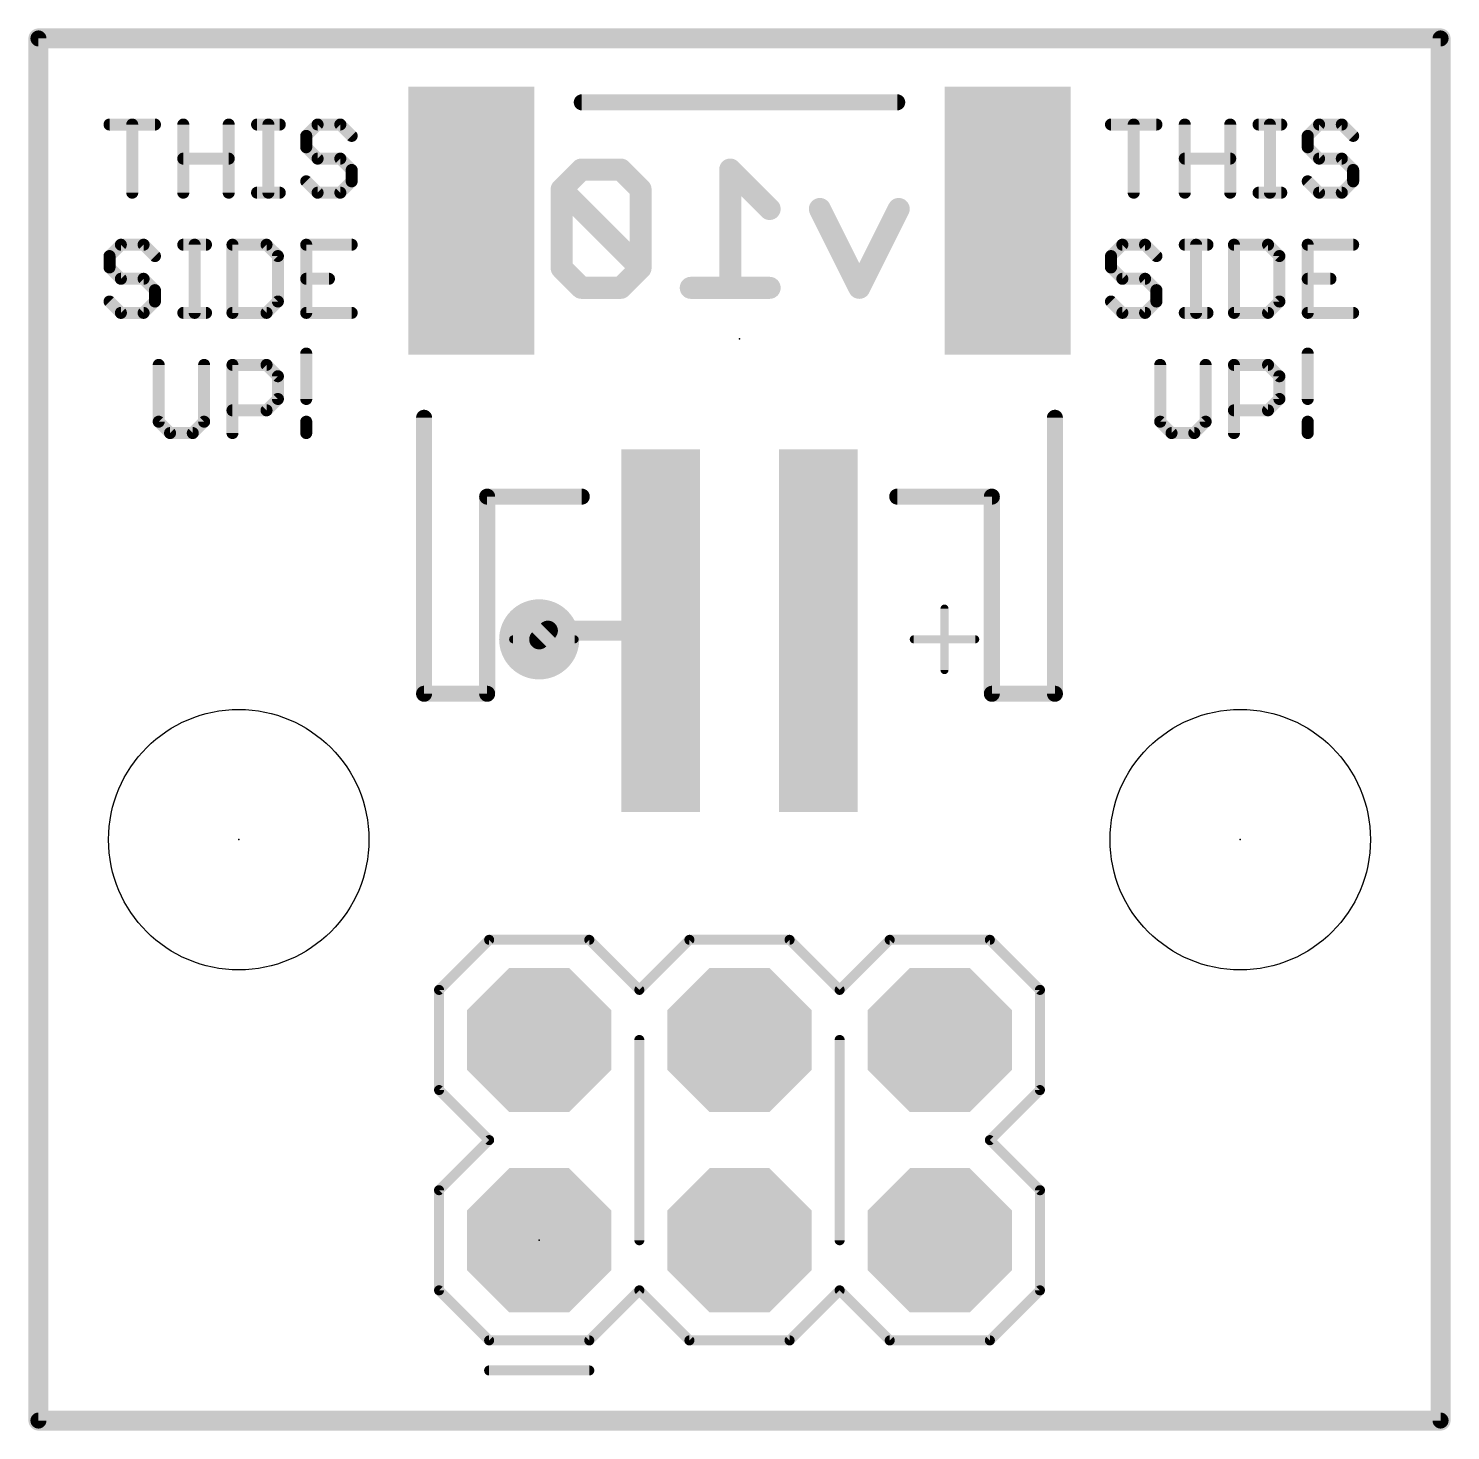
# Model space of a CAD drawing. Extents: x -66 to 17.9, y -10.2 to 50.9.
# Drawn here: x -0.13 to 17.91, y 33.15 to 50.93 of the extents above; entities that cross this region are included whole.
import ezdxf

# ---------------------------------------------------------------- set-up
doc = ezdxf.new("R2010")
doc.units = 0
for name, color, linetype in [('1', 12, 'CONTINUOUS'), ('16', 132, 'CONTINUOUS'), ('17', 110, 'CONTINUOUS'), ('18', 110, 'CONTINUOUS'), ('20', 53, 'CONTINUOUS'), ('21', 41, 'CONTINUOUS'), ('23', 53, 'CONTINUOUS'), ('51', 53, 'CONTINUOUS')]:
    doc.layers.add(name, color=color, linetype=linetype)

# ---------------------------------------------------------------- blocks, each defined once
blk = doc.blocks.new('OCTAGONP')
at = {"const_width": 0.5}
blk.add_lwpolyline([(-0.25, -0.1036), (-0.25, 0.1036), (-0.1036, 0.25), (0.1036, 0.25), (0.25, 0.1036), (0.25, -0.1036), (0.1036, -0.25), (-0.1036, -0.25), (-0.25, -0.1036), (-0.25, 0.1036)], dxfattribs=at)
blk = doc.blocks.new('RECT')
blk.add_solid([(-0.5, -0.5), (0.5, -0.5), (-0.5, 0.5), (0.5, 0.5)])
blk = doc.blocks.new('ROUNDV')
at = {"const_width": 0.5}
blk.add_lwpolyline([(0, -0.25, 1), (0, 0.25, 1), (0, -0.25)], format="xyb", dxfattribs=at)

msp = doc.modelspace()

# ---------------------------------------------------------------- linework, layer by layer
at = {"layer": '1', "const_width": 0.254}
for points in [[(0, 50.8), (17.78, 50.8)], [(0, 33.274), (0, 50.8)], [(17.78, 50.8), (17.78, 33.274)], [(6.46, 43.29), (6.35, 43.18)], [(7.89, 43.29), (6.46, 43.29)], [(17.78, 33.274), (0, 33.274)]]:
    msp.add_lwpolyline(points, dxfattribs=at)
at = {"layer": '1', "const_width": 0.127}
for points in [[(0, 50.8635, 1), (0, 50.7365)], [(0.0635, 50.8, 1), (-0.0635, 50.8)], [(17.8435, 50.8, 1), (17.7165, 50.8)], [(17.78, 50.7365, 1), (17.78, 50.8635)], [(6.3051, 43.2249, 1), (6.3949, 43.1351)], [(6.46, 43.3535, 1), (6.46, 43.2265)], [(6.5049, 43.2451, 1), (6.4151, 43.3349)], [(7.89, 43.2265, 1), (7.89, 43.3535)], [(0, 33.3375, 1), (0, 33.2105)], [(17.78, 33.2105, 1), (17.78, 33.3375)], [(-0.0635, 33.274, 1), (0.0635, 33.274)], [(17.7165, 33.274, 1), (17.8435, 33.274)]]:
    msp.add_lwpolyline(points, format="xyb", dxfattribs=at)
at = {"layer": '16'}
for points, const_width in [([(0, 50.8), (17.78, 50.8)], 0.254), ([(0, 33.274), (0, 50.8)], 0.254), ([(17.78, 50.8), (17.78, 33.274)], 0.254), ([(6.885, 49.1376), (6.6351, 48.8876)], 0.2794), ([(7.385, 49.1376), (6.885, 49.1376)], 0.2794), ([(7.635, 48.8876), (7.385, 49.1376)], 0.2794), ([(9.2721, 48.6376), (8.7722, 49.1376)], 0.2794), ([(8.7722, 49.1376), (8.7722, 47.6377)], 0.2794), ([(6.6351, 48.8876), (6.6351, 47.8877)], 0.2794), ([(7.635, 47.8877), (6.6351, 48.8876)], 0.2794), ([(7.635, 47.8877), (7.635, 48.8876)], 0.2794), ([(10.4093, 47.6377), (9.9094, 48.6376)], 0.2794), ([(10.9093, 48.6376), (10.4093, 47.6377)], 0.2794), ([(6.6351, 47.8877), (6.885, 47.6377)], 0.2794), ([(7.385, 47.6377), (7.635, 47.8877)], 0.2794), ([(6.885, 47.6377), (7.385, 47.6377)], 0.2794), ([(9.2721, 47.6377), (8.2722, 47.6377)], 0.2794), ([(17.78, 33.274), (0, 33.274)], 0.254)]:
    msp.add_lwpolyline(points, dxfattribs=dict(at, const_width=const_width))
for points, const_width in [([(0, 50.8635, 1), (0, 50.7365)], 0.127), ([(0.0635, 50.8, 1), (-0.0635, 50.8)], 0.127), ([(17.8435, 50.8, 1), (17.7165, 50.8)], 0.127), ([(17.78, 50.7365, 1), (17.78, 50.8635)], 0.127), ([(6.885, 49.2074, 1), (6.885, 49.0677)], 0.1397), ([(6.9344, 49.0882, 1), (6.8357, 49.187)], 0.1397), ([(7.4344, 49.187, 1), (7.3356, 49.0882)], 0.1397), ([(7.385, 49.0677, 1), (7.385, 49.2074)], 0.1397), ([(8.842, 49.1376, 1), (8.7023, 49.1376)], 0.1397), ([(8.8216, 49.187, 1), (8.7228, 49.0882)], 0.1397), ([(6.7049, 48.8876, 1), (6.5652, 48.8876)], 0.1397), ([(6.6845, 48.937, 1), (6.5857, 48.8382)], 0.1397), ([(6.5857, 48.937, 1), (6.6845, 48.8382)], 0.1397), ([(7.7048, 48.8876, 1), (7.5651, 48.8876)], 0.1397), ([(7.5856, 48.8382, 1), (7.6844, 48.937)], 0.1397), ([(9.2228, 48.5882, 1), (9.3215, 48.687)], 0.1397), ([(9.9719, 48.6689, 1), (9.8469, 48.6064)], 0.1397), ([(10.9718, 48.6064, 1), (10.8468, 48.6689)], 0.1397), ([(6.6845, 47.9371, 1), (6.5857, 47.8383)], 0.1397), ([(7.5856, 47.8383, 1), (7.6844, 47.9371)], 0.1397), ([(7.6844, 47.8383, 1), (7.5856, 47.9371)], 0.1397), ([(6.5652, 47.8877, 1), (6.7049, 47.8877)], 0.1397), ([(7.5651, 47.8877, 1), (7.7048, 47.8877)], 0.1397), ([(6.885, 47.7076, 1), (6.885, 47.5678)], 0.1397), ([(6.8357, 47.5883, 1), (6.9344, 47.6871)], 0.1397), ([(7.3356, 47.6871, 1), (7.4344, 47.5883)], 0.1397), ([(7.385, 47.5678, 1), (7.385, 47.7076)], 0.1397), ([(8.2722, 47.7076, 1), (8.2722, 47.5678)], 0.1397), ([(8.7023, 47.6377, 1), (8.842, 47.6377)], 0.1397), ([(9.2721, 47.5678, 1), (9.2721, 47.7076)], 0.1397), ([(10.3469, 47.6689, 1), (10.4718, 47.6065)], 0.1397), ([(10.3469, 47.6065, 1), (10.4718, 47.6689)], 0.1397), ([(0, 33.3375, 1), (0, 33.2105)], 0.127), ([(17.78, 33.2105, 1), (17.78, 33.3375)], 0.127), ([(-0.0635, 33.274, 1), (0.0635, 33.274)], 0.127), ([(17.7165, 33.274, 1), (17.8435, 33.274)], 0.127)]:
    msp.add_lwpolyline(points, format="xyb", dxfattribs=dict(at, const_width=const_width))
at = {"layer": '20', "const_width": 0.2032}
for points in [[(17.78, 50.8), (0, 50.8)], [(0, 50.8), (0, 33.274)], [(17.78, 50.8), (17.78, 33.274)], [(0, 33.274), (17.78, 33.274)]]:
    msp.add_lwpolyline(points, dxfattribs=at)
at = {"layer": '20', "const_width": 0.1016}
for points in [[(0, 50.8508, 1), (0, 50.7492)], [(0.0508, 50.8, 1), (-0.0508, 50.8)], [(17.8308, 50.8, 1), (17.7292, 50.8)], [(17.78, 50.7492, 1), (17.78, 50.8508)], [(0, 33.3248, 1), (0, 33.2232)], [(17.78, 33.2232, 1), (17.78, 33.3248)], [(-0.0508, 33.274, 1), (0.0508, 33.274)], [(17.7292, 33.274, 1), (17.8308, 33.274)]]:
    msp.add_lwpolyline(points, format="xyb", dxfattribs=at)
at = {"layer": '20'}
for centre in [(2.54, 40.64), (15.24, 40.64)]:
    msp.add_circle(centre, 1.651, dxfattribs=at)
at = {"layer": '21'}
for points, const_width in [([(10.89, 49.99), (6.89, 49.99)], 0.2032), ([(0.9011, 49.7085), (1.4773, 49.7085)], 0.1524), ([(1.1892, 48.8442), (1.1892, 49.7085)], 0.1524), ([(1.8366, 48.8442), (1.8366, 49.7085)], 0.1524), ([(2.4128, 49.7085), (2.4128, 48.8442)], 0.1524), ([(2.7721, 49.7085), (3.0602, 49.7085)], 0.1524), ([(2.9162, 48.8442), (2.9162, 49.7085)], 0.1524), ([(3.5399, 49.7085), (3.3958, 49.5645)], 0.1524), ([(3.828, 49.7085), (3.5399, 49.7085)], 0.1524), ([(3.972, 49.5645), (3.828, 49.7085)], 0.1524), ([(13.6011, 49.7085), (14.1773, 49.7085)], 0.1524), ([(13.8892, 48.8442), (13.8892, 49.7085)], 0.1524), ([(14.5366, 48.8442), (14.5366, 49.7085)], 0.1524), ([(15.1128, 49.7085), (15.1128, 48.8442)], 0.1524), ([(15.4721, 49.7085), (15.7602, 49.7085)], 0.1524), ([(15.6162, 48.8442), (15.6162, 49.7085)], 0.1524), ([(16.2399, 49.7085), (16.0958, 49.5645)], 0.1524), ([(16.528, 49.7085), (16.2399, 49.7085)], 0.1524), ([(16.672, 49.5645), (16.528, 49.7085)], 0.1524), ([(3.3958, 49.5645), (3.3958, 49.4204)], 0.1524), ([(16.0958, 49.5645), (16.0958, 49.4204)], 0.1524), ([(3.3958, 49.4204), (3.5399, 49.2764)], 0.1524), ([(16.0958, 49.4204), (16.2399, 49.2764)], 0.1524), ([(1.8366, 49.2764), (2.4128, 49.2764)], 0.1524), ([(3.5399, 49.2764), (3.828, 49.2764)], 0.1524), ([(3.828, 49.2764), (3.972, 49.1323)], 0.1524), ([(14.5366, 49.2764), (15.1128, 49.2764)], 0.1524), ([(16.2399, 49.2764), (16.528, 49.2764)], 0.1524), ([(16.528, 49.2764), (16.672, 49.1323)], 0.1524), ([(3.5399, 48.8442), (3.3958, 48.9883)], 0.1524), ([(3.972, 48.9883), (3.828, 48.8442)], 0.1524), ([(3.972, 49.1323), (3.972, 48.9883)], 0.1524), ([(16.2399, 48.8442), (16.0958, 48.9883)], 0.1524), ([(16.672, 48.9883), (16.528, 48.8442)], 0.1524), ([(16.672, 49.1323), (16.672, 48.9883)], 0.1524), ([(2.7721, 48.8442), (3.0602, 48.8442)], 0.1524), ([(3.828, 48.8442), (3.5399, 48.8442)], 0.1524), ([(15.4721, 48.8442), (15.7602, 48.8442)], 0.1524), ([(16.528, 48.8442), (16.2399, 48.8442)], 0.1524), ([(1.0451, 48.1845), (0.9011, 48.0405)], 0.1524), ([(1.3333, 48.1845), (1.0451, 48.1845)], 0.1524), ([(1.4773, 48.0405), (1.3333, 48.1845)], 0.1524), ([(1.8366, 48.1845), (2.1247, 48.1845)], 0.1524), ([(1.9807, 47.3202), (1.9807, 48.1845)], 0.1524), ([(2.4603, 48.1845), (2.4603, 47.3202)], 0.1524), ([(2.8924, 48.1845), (2.4603, 48.1845)], 0.1524), ([(3.0365, 48.0405), (2.8924, 48.1845)], 0.1524), ([(3.972, 48.1845), (3.3958, 48.1845)], 0.1524), ([(3.3958, 48.1845), (3.3958, 47.3202)], 0.1524), ([(13.7451, 48.1845), (13.6011, 48.0405)], 0.1524), ([(14.0333, 48.1845), (13.7451, 48.1845)], 0.1524), ([(14.1773, 48.0405), (14.0333, 48.1845)], 0.1524), ([(14.5366, 48.1845), (14.8247, 48.1845)], 0.1524), ([(14.6807, 47.3202), (14.6807, 48.1845)], 0.1524), ([(15.1603, 48.1845), (15.1603, 47.3202)], 0.1524), ([(15.5924, 48.1845), (15.1603, 48.1845)], 0.1524), ([(15.7365, 48.0405), (15.5924, 48.1845)], 0.1524), ([(16.672, 48.1845), (16.0958, 48.1845)], 0.1524), ([(16.0958, 48.1845), (16.0958, 47.3202)], 0.1524), ([(0.9011, 48.0405), (0.9011, 47.8964)], 0.1524), ([(0.9011, 47.8964), (1.0451, 47.7524)], 0.1524), ([(3.0365, 47.4643), (3.0365, 48.0405)], 0.1524), ([(13.6011, 48.0405), (13.6011, 47.8964)], 0.1524), ([(13.6011, 47.8964), (13.7451, 47.7524)], 0.1524), ([(15.7365, 47.4643), (15.7365, 48.0405)], 0.1524), ([(1.0451, 47.7524), (1.3333, 47.7524)], 0.1524), ([(1.3333, 47.7524), (1.4773, 47.6083)], 0.1524), ([(3.3958, 47.7524), (3.6839, 47.7524)], 0.1524), ([(13.7451, 47.7524), (14.0333, 47.7524)], 0.1524), ([(14.0333, 47.7524), (14.1773, 47.6083)], 0.1524), ([(16.0958, 47.7524), (16.3839, 47.7524)], 0.1524), ([(1.4773, 47.6083), (1.4773, 47.4643)], 0.1524), ([(14.1773, 47.6083), (14.1773, 47.4643)], 0.1524), ([(1.0451, 47.3202), (0.9011, 47.4643)], 0.1524), ([(1.4773, 47.4643), (1.3333, 47.3202)], 0.1524), ([(2.8924, 47.3202), (3.0365, 47.4643)], 0.1524), ([(13.7451, 47.3202), (13.6011, 47.4643)], 0.1524), ([(14.1773, 47.4643), (14.0333, 47.3202)], 0.1524), ([(15.5924, 47.3202), (15.7365, 47.4643)], 0.1524), ([(1.3333, 47.3202), (1.0451, 47.3202)], 0.1524), ([(1.8366, 47.3202), (2.1247, 47.3202)], 0.1524), ([(2.4603, 47.3202), (2.8924, 47.3202)], 0.1524), ([(3.3958, 47.3202), (3.972, 47.3202)], 0.1524), ([(14.0333, 47.3202), (13.7451, 47.3202)], 0.1524), ([(14.5366, 47.3202), (14.8247, 47.3202)], 0.1524), ([(15.1603, 47.3202), (15.5924, 47.3202)], 0.1524), ([(16.0958, 47.3202), (16.672, 47.3202)], 0.1524), ([(1.5248, 46.6605), (1.5248, 45.9403)], 0.1524), ([(2.101, 45.9403), (2.101, 46.6605)], 0.1524), ([(2.4603, 45.7962), (2.4603, 46.6605)], 0.1524), ([(2.4603, 46.6605), (2.8924, 46.6605)], 0.1524), ([(2.8924, 46.6605), (3.0365, 46.5165)], 0.1524), ([(3.3958, 46.8046), (3.3958, 46.2284)], 0.1524), ([(14.2248, 46.6605), (14.2248, 45.9403)], 0.1524), ([(14.801, 45.9403), (14.801, 46.6605)], 0.1524), ([(15.1603, 45.7962), (15.1603, 46.6605)], 0.1524), ([(15.1603, 46.6605), (15.5924, 46.6605)], 0.1524), ([(15.5924, 46.6605), (15.7365, 46.5165)], 0.1524), ([(16.0958, 46.8046), (16.0958, 46.2284)], 0.1524), ([(3.0365, 46.5165), (3.0365, 46.2284)], 0.1524), ([(15.7365, 46.5165), (15.7365, 46.2284)], 0.1524), ([(3.0365, 46.2284), (2.8924, 46.0843)], 0.1524), ([(15.7365, 46.2284), (15.5924, 46.0843)], 0.1524), ([(1.5248, 45.9403), (1.6688, 45.7962)], 0.1524), ([(1.9569, 45.7962), (2.101, 45.9403)], 0.1524), ([(2.8924, 46.0843), (2.4603, 46.0843)], 0.1524), ([(3.3958, 45.9403), (3.3958, 45.7962)], 0.1524), ([(4.89, 45.99), (4.89, 42.49)], 0.2032), ([(12.89, 42.49), (12.89, 45.99)], 0.2032), ([(14.2248, 45.9403), (14.3688, 45.7962)], 0.1524), ([(14.6569, 45.7962), (14.801, 45.9403)], 0.1524), ([(15.5924, 46.0843), (15.1603, 46.0843)], 0.1524), ([(16.0958, 45.9403), (16.0958, 45.7962)], 0.1524), ([(1.6688, 45.7962), (1.9569, 45.7962)], 0.1524), ([(14.3688, 45.7962), (14.6569, 45.7962)], 0.1524), ([(5.69, 42.49), (5.69, 44.99)], 0.2032), ([(5.69, 44.99), (6.89, 44.99)], 0.2032), ([(10.89, 44.99), (12.09, 44.99)], 0.2032), ([(12.09, 44.99), (12.09, 42.49)], 0.2032), ([(4.89, 42.49), (5.69, 42.49)], 0.2032), ([(12.09, 42.49), (12.89, 42.49)], 0.2032), ([(5.08, 38.735), (5.715, 39.37)], 0.127), ([(5.715, 39.37), (6.985, 39.37)], 0.127), ([(6.985, 39.37), (7.62, 38.735)], 0.127), ([(7.62, 38.735), (8.255, 39.37)], 0.127), ([(8.255, 39.37), (9.525, 39.37)], 0.127), ([(9.525, 39.37), (10.16, 38.735)], 0.127), ([(10.16, 38.735), (10.795, 39.37)], 0.127), ([(10.795, 39.37), (12.065, 39.37)], 0.127), ([(12.065, 39.37), (12.7, 38.735)], 0.127), ([(5.08, 37.465), (5.08, 38.735)], 0.127), ([(12.7, 38.735), (12.7, 37.465)], 0.127), ([(7.62, 38.1), (7.62, 35.56)], 0.127), ([(10.16, 38.1), (10.16, 35.56)], 0.127), ([(5.715, 36.83), (5.08, 37.465)], 0.127), ([(12.7, 37.465), (12.065, 36.83)], 0.127), ([(5.08, 36.195), (5.715, 36.83)], 0.127), ([(12.065, 36.83), (12.7, 36.195)], 0.127), ([(5.08, 34.925), (5.08, 36.195)], 0.127), ([(12.7, 36.195), (12.7, 34.925)], 0.127), ([(5.715, 34.29), (5.08, 34.925)], 0.127), ([(7.62, 34.925), (6.985, 34.29)], 0.127), ([(8.255, 34.29), (7.62, 34.925)], 0.127), ([(10.16, 34.925), (9.525, 34.29)], 0.127), ([(10.795, 34.29), (10.16, 34.925)], 0.127), ([(12.7, 34.925), (12.065, 34.29)], 0.127), ([(6.985, 34.29), (5.715, 34.29)], 0.127), ([(9.525, 34.29), (8.255, 34.29)], 0.127), ([(12.065, 34.29), (10.795, 34.29)], 0.127), ([(5.715, 33.909), (6.985, 33.909)], 0.127)]:
    msp.add_lwpolyline(points, dxfattribs=dict(at, const_width=const_width))
for points, const_width in [([(6.89, 50.0408, 1), (6.89, 49.9392)], 0.1016), ([(10.89, 49.9392, 1), (10.89, 50.0408)], 0.1016), ([(0.9011, 49.7466, 1), (0.9011, 49.6704)], 0.0762), ([(1.2273, 49.7085, 1), (1.1511, 49.7085)], 0.0762), ([(1.4773, 49.6704, 1), (1.4773, 49.7466)], 0.0762), ([(1.8747, 49.7085, 1), (1.7985, 49.7085)], 0.0762), ([(2.4509, 49.7085, 1), (2.3747, 49.7085)], 0.0762), ([(2.7721, 49.7466, 1), (2.7721, 49.6704)], 0.0762), ([(2.9543, 49.7085, 1), (2.8781, 49.7085)], 0.0762), ([(3.0602, 49.6704, 1), (3.0602, 49.7466)], 0.0762), ([(3.5399, 49.7466, 1), (3.5399, 49.6704)], 0.0762), ([(3.5668, 49.6816, 1), (3.5129, 49.7355)], 0.0762), ([(3.8549, 49.7355, 1), (3.801, 49.6816)], 0.0762), ([(3.828, 49.6704, 1), (3.828, 49.7466)], 0.0762), ([(13.6011, 49.7466, 1), (13.6011, 49.6704)], 0.0762), ([(13.9273, 49.7085, 1), (13.8511, 49.7085)], 0.0762), ([(14.1773, 49.6704, 1), (14.1773, 49.7466)], 0.0762), ([(14.5747, 49.7085, 1), (14.4985, 49.7085)], 0.0762), ([(15.1509, 49.7085, 1), (15.0747, 49.7085)], 0.0762), ([(15.4721, 49.7466, 1), (15.4721, 49.6704)], 0.0762), ([(15.6543, 49.7085, 1), (15.5781, 49.7085)], 0.0762), ([(15.7602, 49.6704, 1), (15.7602, 49.7466)], 0.0762), ([(16.2399, 49.7466, 1), (16.2399, 49.6704)], 0.0762), ([(16.2668, 49.6816, 1), (16.2129, 49.7355)], 0.0762), ([(16.5549, 49.7355, 1), (16.501, 49.6816)], 0.0762), ([(16.528, 49.6704, 1), (16.528, 49.7466)], 0.0762), ([(3.4339, 49.5645, 1), (3.3577, 49.5645)], 0.0762), ([(3.3689, 49.5914, 1), (3.4227, 49.5375)], 0.0762), ([(3.9451, 49.5375, 1), (3.999, 49.5914)], 0.0762), ([(16.1339, 49.5645, 1), (16.0577, 49.5645)], 0.0762), ([(16.0689, 49.5914, 1), (16.1227, 49.5375)], 0.0762), ([(16.6451, 49.5375, 1), (16.699, 49.5914)], 0.0762), ([(3.4227, 49.4474, 1), (3.3689, 49.3935)], 0.0762), ([(3.3577, 49.4204, 1), (3.4339, 49.4204)], 0.0762), ([(16.1227, 49.4474, 1), (16.0689, 49.3935)], 0.0762), ([(16.0577, 49.4204, 1), (16.1339, 49.4204)], 0.0762), ([(1.8366, 49.3145, 1), (1.8366, 49.2383)], 0.0762), ([(2.4128, 49.2383, 1), (2.4128, 49.3145)], 0.0762), ([(3.5399, 49.3145, 1), (3.5399, 49.2383)], 0.0762), ([(3.5129, 49.2494, 1), (3.5668, 49.3033)], 0.0762), ([(3.8549, 49.3033, 1), (3.801, 49.2494)], 0.0762), ([(3.828, 49.2383, 1), (3.828, 49.3145)], 0.0762), ([(14.5366, 49.3145, 1), (14.5366, 49.2383)], 0.0762), ([(15.1128, 49.2383, 1), (15.1128, 49.3145)], 0.0762), ([(16.2399, 49.3145, 1), (16.2399, 49.2383)], 0.0762), ([(16.2129, 49.2494, 1), (16.2668, 49.3033)], 0.0762), ([(16.5549, 49.3033, 1), (16.501, 49.2494)], 0.0762), ([(16.528, 49.2383, 1), (16.528, 49.3145)], 0.0762), ([(3.4227, 49.0152, 1), (3.3689, 48.9613)], 0.0762), ([(4.0101, 49.1323, 1), (3.9339, 49.1323)], 0.0762), ([(3.9451, 49.1054, 1), (3.999, 49.1593)], 0.0762), ([(3.999, 48.9613, 1), (3.9451, 49.0152)], 0.0762), ([(16.1227, 49.0152, 1), (16.0689, 48.9613)], 0.0762), ([(16.7101, 49.1323, 1), (16.6339, 49.1323)], 0.0762), ([(16.6451, 49.1054, 1), (16.699, 49.1593)], 0.0762), ([(16.699, 48.9613, 1), (16.6451, 49.0152)], 0.0762), ([(1.1511, 48.8442, 1), (1.2273, 48.8442)], 0.0762), ([(1.7985, 48.8442, 1), (1.8747, 48.8442)], 0.0762), ([(2.3747, 48.8442, 1), (2.4509, 48.8442)], 0.0762), ([(2.7721, 48.8823, 1), (2.7721, 48.8061)], 0.0762), ([(2.8781, 48.8442, 1), (2.9543, 48.8442)], 0.0762), ([(3.0602, 48.8061, 1), (3.0602, 48.8823)], 0.0762), ([(3.5399, 48.8823, 1), (3.5399, 48.8061)], 0.0762), ([(3.5129, 48.8173, 1), (3.5668, 48.8711)], 0.0762), ([(3.801, 48.8711, 1), (3.8549, 48.8173)], 0.0762), ([(3.828, 48.8061, 1), (3.828, 48.8823)], 0.0762), ([(3.9339, 48.9883, 1), (4.0101, 48.9883)], 0.0762), ([(13.8511, 48.8442, 1), (13.9273, 48.8442)], 0.0762), ([(14.4985, 48.8442, 1), (14.5747, 48.8442)], 0.0762), ([(15.0747, 48.8442, 1), (15.1509, 48.8442)], 0.0762), ([(15.4721, 48.8823, 1), (15.4721, 48.8061)], 0.0762), ([(15.5781, 48.8442, 1), (15.6543, 48.8442)], 0.0762), ([(15.7602, 48.8061, 1), (15.7602, 48.8823)], 0.0762), ([(16.2399, 48.8823, 1), (16.2399, 48.8061)], 0.0762), ([(16.2129, 48.8173, 1), (16.2668, 48.8711)], 0.0762), ([(16.501, 48.8711, 1), (16.5549, 48.8173)], 0.0762), ([(16.528, 48.8061, 1), (16.528, 48.8823)], 0.0762), ([(16.6339, 48.9883, 1), (16.7101, 48.9883)], 0.0762), ([(1.0451, 48.2226, 1), (1.0451, 48.1464)], 0.0762), ([(1.0721, 48.1576, 1), (1.0182, 48.2115)], 0.0762), ([(1.3602, 48.2115, 1), (1.3063, 48.1576)], 0.0762), ([(1.3333, 48.1464, 1), (1.3333, 48.2226)], 0.0762), ([(1.8366, 48.2226, 1), (1.8366, 48.1464)], 0.0762), ([(2.0188, 48.1845, 1), (1.9426, 48.1845)], 0.0762), ([(2.1247, 48.1464, 1), (2.1247, 48.2226)], 0.0762), ([(2.4984, 48.1845, 1), (2.4222, 48.1845)], 0.0762), ([(2.4603, 48.2226, 1), (2.4603, 48.1464)], 0.0762), ([(2.9194, 48.2115, 1), (2.8655, 48.1576)], 0.0762), ([(2.8924, 48.1464, 1), (2.8924, 48.2226)], 0.0762), ([(3.3958, 48.2226, 1), (3.3958, 48.1464)], 0.0762), ([(3.4339, 48.1845, 1), (3.3577, 48.1845)], 0.0762), ([(3.972, 48.1464, 1), (3.972, 48.2226)], 0.0762), ([(13.7451, 48.2226, 1), (13.7451, 48.1464)], 0.0762), ([(13.7721, 48.1576, 1), (13.7182, 48.2115)], 0.0762), ([(14.0602, 48.2115, 1), (14.0063, 48.1576)], 0.0762), ([(14.0333, 48.1464, 1), (14.0333, 48.2226)], 0.0762), ([(14.5366, 48.2226, 1), (14.5366, 48.1464)], 0.0762), ([(14.7188, 48.1845, 1), (14.6426, 48.1845)], 0.0762), ([(14.8247, 48.1464, 1), (14.8247, 48.2226)], 0.0762), ([(15.1984, 48.1845, 1), (15.1222, 48.1845)], 0.0762), ([(15.1603, 48.2226, 1), (15.1603, 48.1464)], 0.0762), ([(15.6194, 48.2115, 1), (15.5655, 48.1576)], 0.0762), ([(15.5924, 48.1464, 1), (15.5924, 48.2226)], 0.0762), ([(16.0958, 48.2226, 1), (16.0958, 48.1464)], 0.0762), ([(16.1339, 48.1845, 1), (16.0577, 48.1845)], 0.0762), ([(16.672, 48.1464, 1), (16.672, 48.2226)], 0.0762), ([(0.8741, 48.0674, 1), (0.928, 48.0135)], 0.0762), ([(0.928, 47.9234, 1), (0.8741, 47.8695)], 0.0762), ([(0.9392, 48.0405, 1), (0.863, 48.0405)], 0.0762), ([(1.4504, 48.0135, 1), (1.5042, 48.0674)], 0.0762), ([(3.0746, 48.0405, 1), (2.9984, 48.0405)], 0.0762), ([(3.0096, 48.0135, 1), (3.0634, 48.0674)], 0.0762), ([(13.5741, 48.0674, 1), (13.628, 48.0135)], 0.0762), ([(13.628, 47.9234, 1), (13.5741, 47.8695)], 0.0762), ([(13.6392, 48.0405, 1), (13.563, 48.0405)], 0.0762), ([(14.1504, 48.0135, 1), (14.2042, 48.0674)], 0.0762), ([(15.7746, 48.0405, 1), (15.6984, 48.0405)], 0.0762), ([(15.7096, 48.0135, 1), (15.7634, 48.0674)], 0.0762), ([(0.863, 47.8964, 1), (0.9392, 47.8964)], 0.0762), ([(1.0451, 47.7905, 1), (1.0451, 47.7143)], 0.0762), ([(1.0182, 47.7254, 1), (1.0721, 47.7793)], 0.0762), ([(1.3602, 47.7793, 1), (1.3063, 47.7254)], 0.0762), ([(1.3333, 47.7143, 1), (1.3333, 47.7905)], 0.0762), ([(3.3958, 47.7905, 1), (3.3958, 47.7143)], 0.0762), ([(3.6839, 47.7143, 1), (3.6839, 47.7905)], 0.0762), ([(13.563, 47.8964, 1), (13.6392, 47.8964)], 0.0762), ([(13.7451, 47.7905, 1), (13.7451, 47.7143)], 0.0762), ([(13.7182, 47.7254, 1), (13.7721, 47.7793)], 0.0762), ([(14.0602, 47.7793, 1), (14.0063, 47.7254)], 0.0762), ([(14.0333, 47.7143, 1), (14.0333, 47.7905)], 0.0762), ([(16.0958, 47.7905, 1), (16.0958, 47.7143)], 0.0762), ([(16.3839, 47.7143, 1), (16.3839, 47.7905)], 0.0762), ([(1.5154, 47.6083, 1), (1.4392, 47.6083)], 0.0762), ([(1.4504, 47.5814, 1), (1.5042, 47.6353)], 0.0762), ([(14.2154, 47.6083, 1), (14.1392, 47.6083)], 0.0762), ([(14.1504, 47.5814, 1), (14.2042, 47.6353)], 0.0762), ([(0.928, 47.4912, 1), (0.8741, 47.4373)], 0.0762), ([(1.4392, 47.4643, 1), (1.5154, 47.4643)], 0.0762), ([(1.5042, 47.4373, 1), (1.4504, 47.4912)], 0.0762), ([(2.9984, 47.4643, 1), (3.0746, 47.4643)], 0.0762), ([(3.0634, 47.4373, 1), (3.0096, 47.4912)], 0.0762), ([(13.628, 47.4912, 1), (13.5741, 47.4373)], 0.0762), ([(14.1392, 47.4643, 1), (14.2154, 47.4643)], 0.0762), ([(14.2042, 47.4373, 1), (14.1504, 47.4912)], 0.0762), ([(15.6984, 47.4643, 1), (15.7746, 47.4643)], 0.0762), ([(15.7634, 47.4373, 1), (15.7096, 47.4912)], 0.0762), ([(1.0451, 47.3583, 1), (1.0451, 47.2821)], 0.0762), ([(1.0182, 47.2933, 1), (1.0721, 47.3471)], 0.0762), ([(1.3063, 47.3471, 1), (1.3602, 47.2933)], 0.0762), ([(1.3333, 47.2821, 1), (1.3333, 47.3583)], 0.0762), ([(1.8366, 47.3583, 1), (1.8366, 47.2821)], 0.0762), ([(1.9426, 47.3202, 1), (2.0188, 47.3202)], 0.0762), ([(2.1247, 47.2821, 1), (2.1247, 47.3583)], 0.0762), ([(2.4603, 47.3583, 1), (2.4603, 47.2821)], 0.0762), ([(2.4222, 47.3202, 1), (2.4984, 47.3202)], 0.0762), ([(2.8655, 47.3471, 1), (2.9194, 47.2933)], 0.0762), ([(2.8924, 47.2821, 1), (2.8924, 47.3583)], 0.0762), ([(3.3958, 47.3583, 1), (3.3958, 47.2821)], 0.0762), ([(3.3577, 47.3202, 1), (3.4339, 47.3202)], 0.0762), ([(3.972, 47.2821, 1), (3.972, 47.3583)], 0.0762), ([(13.7451, 47.3583, 1), (13.7451, 47.2821)], 0.0762), ([(13.7182, 47.2933, 1), (13.7721, 47.3471)], 0.0762), ([(14.0063, 47.3471, 1), (14.0602, 47.2933)], 0.0762), ([(14.0333, 47.2821, 1), (14.0333, 47.3583)], 0.0762), ([(14.5366, 47.3583, 1), (14.5366, 47.2821)], 0.0762), ([(14.6426, 47.3202, 1), (14.7188, 47.3202)], 0.0762), ([(14.8247, 47.2821, 1), (14.8247, 47.3583)], 0.0762), ([(15.1603, 47.3583, 1), (15.1603, 47.2821)], 0.0762), ([(15.1222, 47.3202, 1), (15.1984, 47.3202)], 0.0762), ([(15.5655, 47.3471, 1), (15.6194, 47.2933)], 0.0762), ([(15.5924, 47.2821, 1), (15.5924, 47.3583)], 0.0762), ([(16.0958, 47.3583, 1), (16.0958, 47.2821)], 0.0762), ([(16.0577, 47.3202, 1), (16.1339, 47.3202)], 0.0762), ([(16.672, 47.2821, 1), (16.672, 47.3583)], 0.0762), ([(1.5629, 46.6605, 1), (1.4867, 46.6605)], 0.0762), ([(2.1391, 46.6605, 1), (2.0629, 46.6605)], 0.0762), ([(2.4984, 46.6605, 1), (2.4222, 46.6605)], 0.0762), ([(2.4603, 46.6986, 1), (2.4603, 46.6224)], 0.0762), ([(2.9194, 46.6875, 1), (2.8655, 46.6336)], 0.0762), ([(2.8924, 46.6224, 1), (2.8924, 46.6986)], 0.0762), ([(3.4339, 46.8046, 1), (3.3577, 46.8046)], 0.0762), ([(14.2629, 46.6605, 1), (14.1867, 46.6605)], 0.0762), ([(14.8391, 46.6605, 1), (14.7629, 46.6605)], 0.0762), ([(15.1984, 46.6605, 1), (15.1222, 46.6605)], 0.0762), ([(15.1603, 46.6986, 1), (15.1603, 46.6224)], 0.0762), ([(15.6194, 46.6875, 1), (15.5655, 46.6336)], 0.0762), ([(15.5924, 46.6224, 1), (15.5924, 46.6986)], 0.0762), ([(16.1339, 46.8046, 1), (16.0577, 46.8046)], 0.0762), ([(3.0746, 46.5165, 1), (2.9984, 46.5165)], 0.0762), ([(3.0096, 46.4895, 1), (3.0634, 46.5434)], 0.0762), ([(15.7746, 46.5165, 1), (15.6984, 46.5165)], 0.0762), ([(15.7096, 46.4895, 1), (15.7634, 46.5434)], 0.0762), ([(2.9984, 46.2284, 1), (3.0746, 46.2284)], 0.0762), ([(3.0634, 46.2014, 1), (3.0096, 46.2553)], 0.0762), ([(3.3577, 46.2284, 1), (3.4339, 46.2284)], 0.0762), ([(15.6984, 46.2284, 1), (15.7746, 46.2284)], 0.0762), ([(15.7634, 46.2014, 1), (15.7096, 46.2553)], 0.0762), ([(16.0577, 46.2284, 1), (16.1339, 46.2284)], 0.0762), ([(1.5517, 45.9672, 1), (1.4978, 45.9133)], 0.0762), ([(2.1279, 45.9133, 1), (2.074, 45.9672)], 0.0762), ([(2.4603, 46.1224, 1), (2.4603, 46.0462)], 0.0762), ([(2.8655, 46.1113, 1), (2.9194, 46.0574)], 0.0762), ([(2.8924, 46.0462, 1), (2.8924, 46.1224)], 0.0762), ([(3.4339, 45.9403, 1), (3.3577, 45.9403)], 0.0762), ([(4.9408, 45.99, 1), (4.8392, 45.99)], 0.1016), ([(12.9408, 45.99, 1), (12.8392, 45.99)], 0.1016), ([(14.2517, 45.9672, 1), (14.1978, 45.9133)], 0.0762), ([(14.8279, 45.9133, 1), (14.774, 45.9672)], 0.0762), ([(15.1603, 46.1224, 1), (15.1603, 46.0462)], 0.0762), ([(15.5655, 46.1113, 1), (15.6194, 46.0574)], 0.0762), ([(15.5924, 46.0462, 1), (15.5924, 46.1224)], 0.0762), ([(16.1339, 45.9403, 1), (16.0577, 45.9403)], 0.0762), ([(1.4867, 45.9403, 1), (1.5629, 45.9403)], 0.0762), ([(1.6688, 45.8343, 1), (1.6688, 45.7581)], 0.0762), ([(1.6419, 45.7693, 1), (1.6958, 45.8231)], 0.0762), ([(1.93, 45.8231, 1), (1.9839, 45.7693)], 0.0762), ([(1.9569, 45.7581, 1), (1.9569, 45.8343)], 0.0762), ([(2.0629, 45.9403, 1), (2.1391, 45.9403)], 0.0762), ([(2.4222, 45.7962, 1), (2.4984, 45.7962)], 0.0762), ([(3.3577, 45.7962, 1), (3.4339, 45.7962)], 0.0762), ([(14.1867, 45.9403, 1), (14.2629, 45.9403)], 0.0762), ([(14.3688, 45.8343, 1), (14.3688, 45.7581)], 0.0762), ([(14.3419, 45.7693, 1), (14.3958, 45.8231)], 0.0762), ([(14.63, 45.8231, 1), (14.6839, 45.7693)], 0.0762), ([(14.6569, 45.7581, 1), (14.6569, 45.8343)], 0.0762), ([(14.7629, 45.9403, 1), (14.8391, 45.9403)], 0.0762), ([(15.1222, 45.7962, 1), (15.1984, 45.7962)], 0.0762), ([(16.0577, 45.7962, 1), (16.1339, 45.7962)], 0.0762), ([(5.7408, 44.99, 1), (5.6392, 44.99)], 0.1016), ([(5.69, 45.0408, 1), (5.69, 44.9392)], 0.1016), ([(6.89, 44.9392, 1), (6.89, 45.0408)], 0.1016), ([(10.89, 45.0408, 1), (10.89, 44.9392)], 0.1016), ([(12.1408, 44.99, 1), (12.0392, 44.99)], 0.1016), ([(12.09, 44.9392, 1), (12.09, 45.0408)], 0.1016), ([(4.89, 42.5408, 1), (4.89, 42.4392)], 0.1016), ([(5.69, 42.4392, 1), (5.69, 42.5408)], 0.1016), ([(12.09, 42.5408, 1), (12.09, 42.4392)], 0.1016), ([(12.89, 42.4392, 1), (12.89, 42.5408)], 0.1016), ([(4.8392, 42.49, 1), (4.9408, 42.49)], 0.1016), ([(5.6392, 42.49, 1), (5.7408, 42.49)], 0.1016), ([(12.0392, 42.49, 1), (12.1408, 42.49)], 0.1016), ([(12.8392, 42.49, 1), (12.9408, 42.49)], 0.1016), ([(5.715, 39.4018, 1), (5.715, 39.3383)], 0.0635), ([(5.7375, 39.3475, 1), (5.6925, 39.3925)], 0.0635), ([(7.0075, 39.3925, 1), (6.9625, 39.3475)], 0.0635), ([(6.985, 39.3383, 1), (6.985, 39.4018)], 0.0635), ([(8.255, 39.4018, 1), (8.255, 39.3383)], 0.0635), ([(8.2775, 39.3475, 1), (8.2325, 39.3925)], 0.0635), ([(9.5475, 39.3925, 1), (9.5025, 39.3475)], 0.0635), ([(9.525, 39.3383, 1), (9.525, 39.4018)], 0.0635), ([(10.795, 39.4018, 1), (10.795, 39.3383)], 0.0635), ([(10.8175, 39.3475, 1), (10.7725, 39.3925)], 0.0635), ([(12.0875, 39.3925, 1), (12.0425, 39.3475)], 0.0635), ([(12.065, 39.3383, 1), (12.065, 39.4018)], 0.0635), ([(5.0575, 38.7575, 1), (5.1025, 38.7125)], 0.0635), ([(5.1117, 38.735, 1), (5.0483, 38.735)], 0.0635), ([(7.5975, 38.7575, 1), (7.6425, 38.7125)], 0.0635), ([(7.5975, 38.7125, 1), (7.6425, 38.7575)], 0.0635), ([(10.1375, 38.7575, 1), (10.1825, 38.7125)], 0.0635), ([(10.1375, 38.7125, 1), (10.1825, 38.7575)], 0.0635), ([(12.7318, 38.735, 1), (12.6683, 38.735)], 0.0635), ([(12.6775, 38.7125, 1), (12.7225, 38.7575)], 0.0635), ([(7.6517, 38.1, 1), (7.5883, 38.1)], 0.0635), ([(10.1918, 38.1, 1), (10.1282, 38.1)], 0.0635), ([(5.1025, 37.4875, 1), (5.0575, 37.4425)], 0.0635), ([(12.7225, 37.4425, 1), (12.6775, 37.4875)], 0.0635), ([(5.0483, 37.465, 1), (5.1117, 37.465)], 0.0635), ([(12.6683, 37.465, 1), (12.7318, 37.465)], 0.0635), ([(5.7375, 36.8075, 1), (5.6925, 36.8525)], 0.0635), ([(5.6925, 36.8075, 1), (5.7375, 36.8525)], 0.0635), ([(12.0875, 36.8525, 1), (12.0425, 36.8075)], 0.0635), ([(12.0425, 36.8525, 1), (12.0875, 36.8075)], 0.0635), ([(5.0575, 36.2175, 1), (5.1025, 36.1725)], 0.0635), ([(5.1117, 36.195, 1), (5.0483, 36.195)], 0.0635), ([(12.7318, 36.195, 1), (12.6683, 36.195)], 0.0635), ([(12.6775, 36.1725, 1), (12.7225, 36.2175)], 0.0635), ([(7.5883, 35.56, 1), (7.6517, 35.56)], 0.0635), ([(10.1282, 35.56, 1), (10.1918, 35.56)], 0.0635), ([(5.1025, 34.9475, 1), (5.0575, 34.9025)], 0.0635), ([(7.6425, 34.9475, 1), (7.5975, 34.9025)], 0.0635), ([(7.6425, 34.9025, 1), (7.5975, 34.9475)], 0.0635), ([(10.1825, 34.9475, 1), (10.1375, 34.9025)], 0.0635), ([(10.1825, 34.9025, 1), (10.1375, 34.9475)], 0.0635), ([(12.7225, 34.9025, 1), (12.6775, 34.9475)], 0.0635), ([(5.0483, 34.925, 1), (5.1117, 34.925)], 0.0635), ([(12.6683, 34.925, 1), (12.7318, 34.925)], 0.0635), ([(5.715, 34.3218, 1), (5.715, 34.2582)], 0.0635), ([(5.6925, 34.2675, 1), (5.7375, 34.3125)], 0.0635), ([(6.9625, 34.3125, 1), (7.0075, 34.2675)], 0.0635), ([(6.985, 34.2582, 1), (6.985, 34.3218)], 0.0635), ([(8.255, 34.3218, 1), (8.255, 34.2582)], 0.0635), ([(8.2325, 34.2675, 1), (8.2775, 34.3125)], 0.0635), ([(9.5025, 34.3125, 1), (9.5475, 34.2675)], 0.0635), ([(9.525, 34.2582, 1), (9.525, 34.3218)], 0.0635), ([(10.795, 34.3218, 1), (10.795, 34.2582)], 0.0635), ([(10.7725, 34.2675, 1), (10.8175, 34.3125)], 0.0635), ([(12.0425, 34.3125, 1), (12.0875, 34.2675)], 0.0635), ([(12.065, 34.2582, 1), (12.065, 34.3218)], 0.0635), ([(5.715, 33.9408, 1), (5.715, 33.8772)], 0.0635), ([(6.985, 33.8772, 1), (6.985, 33.9408)], 0.0635)]:
    msp.add_lwpolyline(points, format="xyb", dxfattribs=dict(at, const_width=const_width))
at = {"layer": '23'}
for p in [(8.89, 46.99), (2.54, 40.64), (15.24, 40.64), (6.35, 35.56)]:
    msp.add_point(p, dxfattribs=at)
at = {"layer": '51', "const_width": 0.1016}
for points in [[(11.4896, 43.5703), (11.4896, 42.7907)], [(6.0198, 43.1805), (6.7994, 43.1805)], [(11.0998, 43.1805), (11.8794, 43.1805)]]:
    msp.add_lwpolyline(points, dxfattribs=at)
at = {"layer": '51', "const_width": 0.0508}
for points in [[(11.515, 43.5703, 1), (11.4642, 43.5703)], [(6.0198, 43.2059, 1), (6.0198, 43.1551)], [(6.7994, 43.1551, 1), (6.7994, 43.2059)], [(11.0998, 43.2059, 1), (11.0998, 43.1551)], [(11.8794, 43.1551, 1), (11.8794, 43.2059)], [(11.4642, 42.7907, 1), (11.515, 42.7907)]]:
    msp.add_lwpolyline(points, format="xyb", dxfattribs=at)

# ---------------------------------------------------------------- block references
at = {"layer": '1', "xscale": 3.4, "yscale": 1.6, "rotation": 90}
for p in [(5.49, 48.49), (12.29, 48.49)]:
    msp.add_blockref('RECT', p, dxfattribs=at)
at = {"layer": '1', "yscale": 4.6}
for p in [(7.89, 43.29), (9.89, 43.29)]:
    msp.add_blockref('RECT', p, dxfattribs=at)
at = {"layer": '17', "xscale": 1.8288, "yscale": 1.8288}
for p in [(6.35, 38.1), (6.35, 38.1), (8.89, 38.1), (8.89, 38.1), (11.43, 38.1), (11.43, 38.1), (6.35, 35.56), (6.35, 35.56), (8.89, 35.56), (8.89, 35.56), (11.43, 35.56), (11.43, 35.56)]:
    msp.add_blockref('OCTAGONP', p, dxfattribs=at)
at = {"layer": '18', "xscale": 1.016, "yscale": 1.016}
msp.add_blockref('ROUNDV', (6.35, 43.18), dxfattribs=at)
msp.add_blockref('ROUNDV', (6.35, 43.18), dxfattribs=at)

doc.saveas('drawing.dxf')
